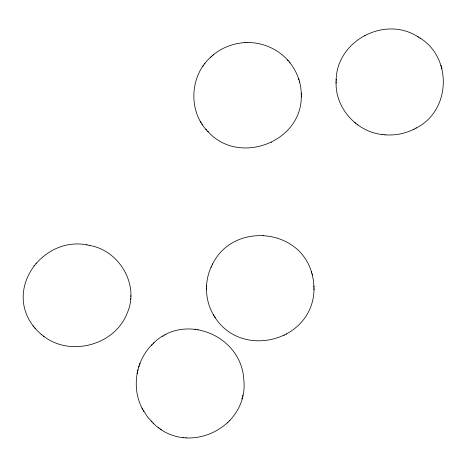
<?xml version="1.0" encoding="UTF-8"?>
<svg xmlns="http://www.w3.org/2000/svg" width="467" height="467" viewBox="0 0 467 467"><rect width="100%" height="100%" fill="white"/><g stroke="black" fill="none" stroke-linecap="round" stroke-linejoin="round"><path stroke-width="0.7" d="M207.634 131.192C238.065 166.135 302.131 142.645 301.297 95.805M301.285 94.206C301.139 82.542 296.773 70.996 289.33 62.035M213.874 315.511C204.885 300.917 204.102 281.823 211.44 266.388M382.508 134.549C356.665 132.003 335.096 108.046 336.1 81.964M336.147 80.382C336.456 40.582 385.403 15.037 418.409 37.109M336.071 83.091L336.176 79.273M206.455 289.207L206.484 288.098M206.525 286.505L206.56 285.401M43.478 336.117C70.301 357.045 114.561 345.282 127.03 313.503C139.942 285.325 119.459 250.312 89.442 245.426M314.028 288.682C313.801 341.92 239.302 360.88 213.296 314.589M130.766 296.457L130.813 295.629M130.608 299.172L130.655 298.355M152.125 344.599C135.377 361.061 131.367 388.649 142.598 409.244M153.036 423.026C187.436 457.783 249.641 427.323 243.733 378.947C240.908 334.354 182.393 311.279 151.518 345.195M137.1 373.618L137.374 372.374M137.695 370.874L137.958 369.66M242.519 396.308L242.828 395.059M241.848 399.011L242.157 397.791M138.705 367.004L139.113 365.848M139.615 364.383L140.007 363.256M212.263 264.719C232.216 222.397 298.728 227.341 311.623 272.489M211.02 267.264L212.666 263.873M211.253 56.653C189.532 75.205 187.687 111.852 208.305 131.928M89.833 245.496C44.447 234.125 3.374 287.725 33.501 326.345M204.564 63.961L205.042 63.314M202.882 66.273L203.384 65.584M33.98 265.735L34.377 265.256M35.825 263.493L36.198 263.038M229.332 420.96L229.933 420.347M227.411 422.933L227.966 422.366M153.503 343.263L154.063 342.714M212.888 55.234C221.86 47.628 233.418 43.186 245.157 42.62M210.763 57.091L213.337 54.837M416.004 128.121C451.665 110.457 452.558 55.614 417.696 36.654M164.939 335.072L165.318 334.857M162.65 336.351L163.088 336.1M382.094 134.508C392.928 135.961 404.183 134.128 413.949 129.201M413.651 129.359L416.354 127.935M286.376 334.174L286.72 333.993M284.018 335.411L284.315 335.259M364.704 35.369L365.042 35.206M271.269 142.412L271.566 142.283M247.65 42.555C263.873 42.38 279.961 50.045 289.989 62.806M244.965 42.625L247.907 42.55M263.067 235.327L263.394 235.333M384.954 134.805L385.304 134.84M183.011 437.451L183.484 437.503M185.808 437.742L186.21 437.789M194.862 329.165L195.317 329.223M197.541 329.515L198.066 329.579M86.611 244.901L86.955 244.965M420.049 38.166L420.802 38.644M158.179 427.387L159.084 428.006M160.514 428.986L161.372 429.576M354.774 122.582L355.539 123.171M357.022 124.321L357.751 124.887M32.999 325.721L37.056 330.519L41.773 334.798M41.201 334.36L44.026 336.544M141.974 408.088L147.537 416.949L153.877 423.849M151.057 421.082L151.927 421.934M205.784 129.143L206.472 129.896M287.573 59.969L288.209 60.722M34.716 327.857L35.206 328.47M200.565 121.689L201.131 122.599M201.966 123.942L202.526 124.829M214.703 316.836L215.264 317.747M143.223 410.376L143.836 411.515M298.571 78.555L298.898 79.635M299.312 81.03L299.639 82.11M440.906 65.269L441.245 66.378M441.654 67.744L441.986 68.859M312.032 273.866L313.532 280.795L314.028 289.779M311.291 271.391L312.365 274.97M301.285 93.12L301.291 96.879M314.017 285.997L314.017 287.1"/></g></svg>
